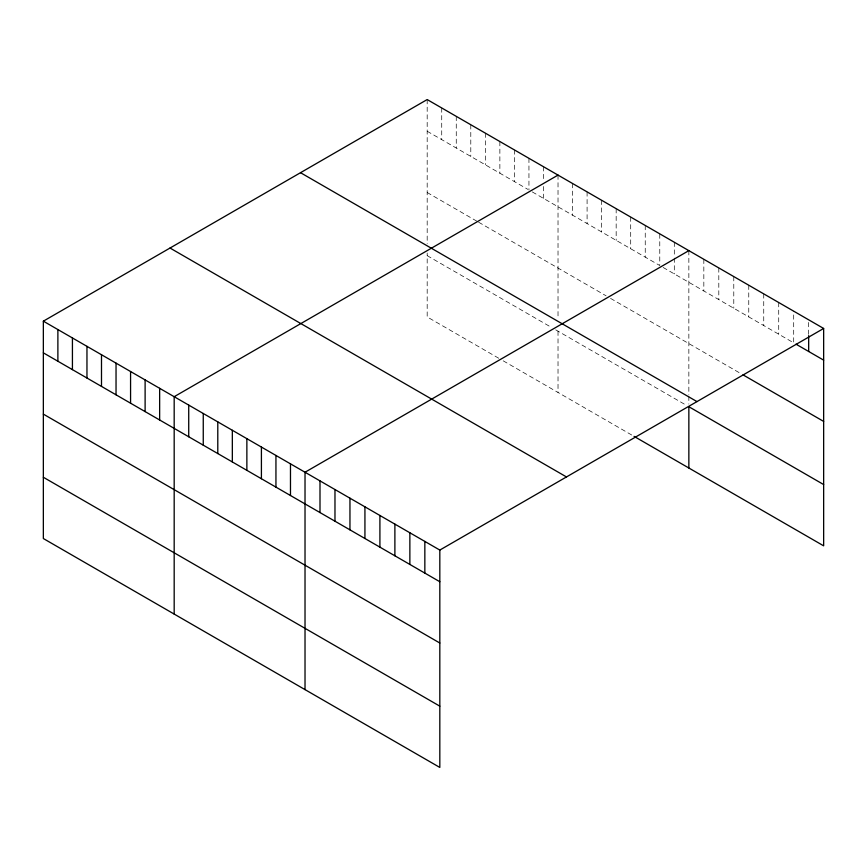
<?xml version="1.0" encoding="UTF-8"?>
<svg xmlns="http://www.w3.org/2000/svg" width="867" height="867" viewBox="0 0 867 867"><rect width="100%" height="100%" fill="white"/><g stroke="black" fill="none" stroke-linecap="round" stroke-linejoin="round"><path stroke-width="0.65" stroke-dasharray="4.33 3.25" d="M427.182 131.242L527.83 189.342M532.295 191.921L659.776 265.53L659.776 233.852M663.136 267.459L793.695 342.844L793.695 311.166M427.182 192.517L477.5 221.573M478.627 222.212L606.098 295.81M610.574 298.4L741.849 374.186M427.182 255.657L551.304 327.314M555.78 329.893L686.61 405.431M498.753 358.255L427.182 316.932L427.182 253.023M503.228 360.835L632.943 435.722M808.673 322.459L808.673 334.337M778.718 302.518L778.718 334.196M763.74 293.87L763.74 325.548M748.763 285.221L748.763 316.899M733.785 276.584L733.785 308.251M718.808 267.936L718.808 299.603M703.831 259.287L703.831 290.954M688.853 250.639L688.853 394.886M688.853 396.208L688.853 404.098M674.309 242.24L674.309 256.762M674.309 258.084L674.309 273.918M645.243 225.463L645.243 257.131M630.699 217.064L630.699 248.742M616.166 208.676L616.166 240.343M601.633 200.277L601.633 231.955M587.089 191.889L587.089 223.556M572.556 183.49L572.556 215.168M558.023 175.101L558.023 318.037M558.023 331.194L558.023 392.469M543.479 166.713L543.479 181.225M543.479 186.503L543.479 198.38M528.946 158.314L528.946 189.992M514.402 149.926L514.402 181.593M499.869 141.527L499.869 173.205M485.336 133.139L485.336 164.806M470.792 124.74L470.792 156.418M456.259 116.351L456.259 148.019M441.726 107.963L441.726 139.63M427.182 99.564L427.182 243.811"/><path stroke-width="1.3" d="M43.35 321.169L439.818 550.068L439.818 767.436L43.35 538.537L43.35 321.169L427.182 99.564L823.65 328.463L823.65 545.831L634.059 436.372M558.023 175.101L174.18 396.707L174.18 614.074M688.853 250.639L305.021 472.244L305.021 689.612M439.818 550.068L823.65 328.463M796.004 344.166L823.65 360.141M742.997 374.847L823.65 421.416M300.524 172.696L696.981 401.594M823.65 484.555L688.853 406.721L688.853 468.007M170.019 248.038L566.476 476.937M43.35 352.847L439.818 581.735M43.35 414.123L439.818 643.021M43.35 477.262L439.818 706.161M808.673 335.648L808.673 351.493M424.841 541.42L424.841 573.098M409.863 532.772L409.863 564.45M394.886 524.123L394.886 555.801M379.909 515.475L379.909 547.153M364.931 506.827L364.931 538.505M349.954 498.189L349.954 529.856M334.976 489.541L334.976 521.208M319.999 480.892L319.999 512.56M290.478 463.845L290.478 495.523M275.944 455.457L275.944 487.124M261.411 447.069L261.411 478.736M246.867 438.669L246.867 470.347M232.334 430.281L232.334 461.948M217.79 421.882L217.79 453.56M203.257 413.494L203.257 445.161M188.724 405.095L188.724 436.773M159.647 388.318L159.647 419.986M145.114 379.919L145.114 411.597M130.57 371.531L130.57 403.198M116.037 363.132L116.037 394.81M101.493 354.744L101.493 386.411M86.96 346.345L86.96 378.023M72.427 337.957L72.427 369.624M57.883 329.558L57.883 361.236"/></g></svg>
